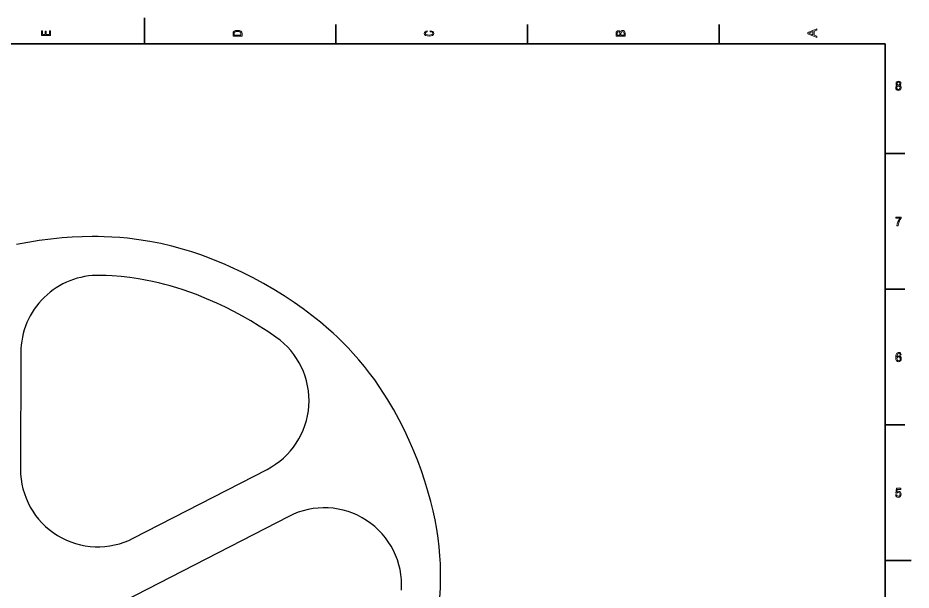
# Model space of a CAD drawing. Extents: x 0 to 594, y 0 to 420.
# Drawn here: x 248 to 594, y 198.4 to 420 of the extents above; entities that cross this region are included whole.
import ezdxf

# ---------------------------------------------------------------- set-up
doc = ezdxf.new("R2010")
doc.units = 0

msp = doc.modelspace()

# ---------------------------------------------------------------- linework, layer by layer
at = {"color": 7, "lineweight": 35, "ltscale": 0.25}
for p, q in [((297, 409.963135), (297, 419.963135)), ((584, 209.96312), (594, 209.96312))]:
    msp.add_line(p, q, dxfattribs=at)
at = {"color": 7, "lineweight": 35, "ltscale": 0.1875}
for p, q in [((371.200012, 409.963135), (371.200012, 417.463135)), ((445.399994, 409.963135), (445.399994, 417.463135)), ((519.599976, 409.963135), (519.599976, 417.463135)), ((584, 367.463135), (591.5, 367.463135)), ((584, 314.963135), (591.5, 314.963135)), ((584, 262.463135), (591.5, 262.463135))]:
    msp.add_line(p, q, dxfattribs=at)
at = {"color": 7, "lineweight": 35}
for p, q in [((584, 409.963135), (10, 409.963135)), ((584, 9.96312), (584, 409.963135))]:
    msp.add_line(p, q, dxfattribs=at)
for p, q in [((249.144836, 290.38855), (248.998718, 245.299957)), ((292.717957, 218.523621), (344.501465, 245.152557)), ((352.927246, 226.995972), (288.922119, 194.082184))]:
    msp.add_line(p, q)
at = {"color": 7, "lineweight": 13}
for points in [[(557.433594, 412.32251), (557.433594, 412.837982), (556.404785, 413.247009), (556.404785, 414.799042), (557.433594, 415.208069), (557.433594, 415.734772), (553.928528, 414.311584), (553.928528, 413.740082)], [(260.633545, 413.085846), (260.633545, 415.003082), (260.2099, 415.003082), (260.2099, 413.486725), (259.02475, 413.486725), (259.02475, 414.837494), (258.606171, 414.837494), (258.606171, 413.486725), (257.55719, 413.486725), (257.55719, 414.968231), (257.133545, 414.968231), (257.133545, 413.085846)], [(331.333557, 413.924713), (331.333557, 412.837799), (334.833557, 412.837799), (334.833557, 413.924713), (334.722595, 414.437592), (334.384705, 414.818726), (333.834991, 415.054016), (333.083557, 415.138702), (332.316986, 415.063416), (332.014404, 414.969299), (331.772308, 414.837555), (331.444519, 414.456421), (331.363831, 414.207031)], [(331.752136, 413.891785), (331.827789, 414.24939), (332.059784, 414.49408), (332.473328, 414.639923), (333.083557, 414.686981), (333.673615, 414.635223), (334.087158, 414.489349), (334.33429, 414.23999), (334.414978, 413.891785), (334.414978, 413.275391), (331.752136, 413.275391)], [(407.732391, 414.594727), (408.156006, 414.512421), (408.458618, 414.376617), (408.645203, 414.187317), (408.705719, 413.965088), (408.61496, 413.697601), (408.342621, 413.487732), (407.898804, 413.347809), (407.283539, 413.302551), (406.673309, 413.347809), (406.224457, 413.483612), (405.952118, 413.693481), (405.856293, 413.965088), (405.906738, 414.162628), (406.047943, 414.33136), (406.274902, 414.463043), (406.587585, 414.553589), (406.587585, 414.944519), (406.108459, 414.821075), (405.745361, 414.607086), (405.518402, 414.31488), (405.437714, 413.965088), (405.563812, 413.52887), (405.916809, 413.195526), (406.496796, 412.981537), (407.283539, 412.907471), (408.070282, 412.981537), (408.650269, 413.195526), (409.008331, 413.52887), (409.129364, 413.965088), (409.033539, 414.347809), (408.766235, 414.656464), (408.327484, 414.874573), (407.732391, 414.989807)], [(481.342346, 414.517639), (481.049835, 414.846985), (480.853149, 414.931702), (480.611084, 414.95993), (480.232819, 414.898743), (479.96051, 414.71524), (479.794067, 414.418823), (479.733551, 414.00473), (479.733551, 412.842529), (483.233551, 412.842529), (483.233551, 414.070618), (483.162933, 414.508209), (482.956177, 414.832886), (482.628357, 415.035217), (482.18457, 415.105804), (481.887024, 415.063446), (481.639893, 414.9505), (481.458344, 414.766998)], [(481.186005, 413.915344), (481.186005, 413.275421), (480.15213, 413.275421), (480.15213, 413.952972), (480.182404, 414.207062), (480.273163, 414.385864), (480.429504, 414.49411), (480.661499, 414.531738), (480.893494, 414.48938), (481.054871, 414.376465), (481.155731, 414.183533)], [(482.814972, 414.01886), (482.814972, 413.275421), (481.609619, 413.275421), (481.609619, 413.976501), (481.644928, 414.272949), (481.750854, 414.48468), (481.932404, 414.611725), (482.194641, 414.654083), (482.472015, 414.611725), (482.663666, 414.49411), (482.779663, 414.296478)], [(555.976074, 413.4263), (554.432861, 414.025848), (555.976074, 414.625366)], [(588.547485, 393.815735), (588.325256, 393.67453), (588.172791, 393.477844), (588.076904, 393.230713), (588.046387, 392.933167), (588.116089, 392.484314), (588.316528, 392.136353), (588.643372, 391.914429), (589.08783, 391.828705), (589.527893, 391.914429), (589.854675, 392.136353), (590.055115, 392.484314), (590.129211, 392.933167), (590.09436, 393.230713), (590.002869, 393.477844), (589.846008, 393.67453), (589.628113, 393.815735), (589.802429, 393.936768), (589.924438, 394.10321), (589.998474, 394.304932), (590.024658, 394.552032), (589.954895, 394.910126), (589.771912, 395.197571), (589.475586, 395.384186), (589.08783, 395.454773), (588.695618, 395.384186), (588.399353, 395.197571), (588.211975, 394.910126), (588.146606, 394.552032), (588.168396, 394.304932), (588.242493, 394.10321)], [(588.560547, 394.511688), (588.595398, 394.733612), (588.700012, 394.90506), (588.865601, 395.010986), (589.08783, 395.051331), (589.305664, 395.010986), (589.471252, 394.90506), (589.575806, 394.733612), (589.615051, 394.511688), (589.575806, 394.28476), (589.471252, 394.108246), (589.305664, 393.992249), (589.08783, 393.95694), (588.865601, 393.997284), (588.700012, 394.108246), (588.595398, 394.28476)], [(588.464722, 392.943268), (588.503906, 393.210541), (588.63031, 393.412262), (588.826355, 393.543396), (589.08783, 393.588776), (589.34491, 393.543396), (589.540955, 393.412262), (589.667358, 393.210541), (589.710938, 392.943268), (589.667358, 392.655792), (589.540955, 392.438934), (589.34491, 392.297729), (589.08783, 392.252319), (588.826355, 392.297729), (588.63031, 392.438934), (588.503906, 392.655792)], [(588.482117, 339.429565), (588.922241, 339.429565), (589.06604, 340.261688), (589.318726, 341.038361), (589.676025, 341.759521), (590.142273, 342.435333), (590.142273, 342.853912), (588.068176, 342.853912), (588.068176, 342.394989), (589.723999, 342.394989), (589.24469, 341.714142), (588.882996, 341.003052), (588.63031, 340.246582)], [(590.133545, 289.486481), (590.050781, 289.894989), (589.85907, 290.197571), (589.562744, 290.389221), (589.179321, 290.454773), (588.922241, 290.419464), (588.700012, 290.323669), (588.503906, 290.167328), (588.338318, 289.945404), (588.207642, 289.66803), (588.111755, 289.330139), (588.050781, 288.931732), (588.033325, 288.48288), (588.103027, 287.766754), (588.316528, 287.247284), (588.660767, 286.934601), (589.131409, 286.828705), (589.554016, 286.919464), (589.876465, 287.156525), (590.085632, 287.529724), (590.159729, 288.003784), (590.085632, 288.48288), (589.885193, 288.851044), (589.575806, 289.083038), (589.192383, 289.163727), (588.778442, 289.062836), (588.469055, 288.775391), (588.534424, 289.330139), (588.673889, 289.728546), (588.88739, 289.965576), (589.183655, 290.046295), (589.40155, 290.00592), (589.567139, 289.900024), (589.676025, 289.723511), (589.732666, 289.486481)], [(589.737061, 287.998718), (589.689148, 287.681), (589.567139, 287.438934), (589.371033, 287.277557), (589.127014, 287.227112), (588.869934, 287.277557), (588.673889, 287.433899), (588.547485, 287.675964), (588.508301, 287.993683), (588.55188, 288.306366), (588.673889, 288.543396), (588.874268, 288.694702), (589.14447, 288.750183), (589.379761, 288.694702), (589.567139, 288.548431), (589.689148, 288.311401)], [(588.007202, 235.342361), (588.103027, 234.928818), (588.316528, 234.606049), (588.63031, 234.404312), (589.031189, 234.328674), (589.471252, 234.419449), (589.815491, 234.666565), (590.033325, 235.059937), (590.11615, 235.564255), (590.042053, 236.033279), (589.832886, 236.401443), (589.506104, 236.638474), (589.083435, 236.724197), (588.756653, 236.663681), (588.503906, 236.497253), (588.625916, 237.440338), (589.950562, 237.440338), (589.950562, 237.853882), (588.333984, 237.853882), (588.09436, 235.997986), (588.442932, 235.997986), (588.695618, 236.235016), (589.018066, 236.32074), (589.296936, 236.265274), (589.510498, 236.103882), (589.645569, 235.856766), (589.693481, 235.539047), (589.645569, 235.221329), (589.506104, 234.974197), (589.292603, 234.817856), (589.018066, 234.76239), (588.78717, 234.797684), (588.608521, 234.913681), (588.477783, 235.095245), (588.412415, 235.342361)]]:
    msp.add_lwpolyline(points, close=True, dxfattribs=at)
for points in [[(411.411438, 195.495728), (411.655396, 199.316254), (411.751526, 202.424316), (411.754944, 205.538239), (411.664612, 208.652527), (411.480408, 211.761749), (411.171631, 215.176147), (410.755188, 218.586853), (410.235291, 221.99115), (409.575195, 225.595642), (408.807861, 229.190247), (407.936951, 232.772003), (406.852478, 236.731598), (405.649292, 240.666809), (404.331482, 244.573486), (402.903137, 248.447632), (401.367798, 252.285309), (399.608215, 256.350555), (397.733459, 260.357269), (395.739624, 264.304474), (393.62207, 268.190613), (392.473816, 270.180511), (391.292358, 272.149048), (389.665161, 274.738464), (387.978027, 277.284851), (386.23053, 279.785217), (384.263916, 282.444824), (382.223511, 285.047028), (380.113037, 287.586639), (377.936401, 290.058929), (375.927063, 292.219971), (373.863464, 294.328308), (371.748352, 296.383148), (370.130554, 297.888641), (368.487, 299.363861), (365.238953, 302.13266), (361.901611, 304.795715), (358.481506, 307.354797), (354.984802, 309.811127), (351.122742, 312.354584), (347.188599, 314.779602), (343.18573, 317.090637), (339.117065, 319.292023), (334.71051, 321.518799), (330.242188, 323.610718), (327.985779, 324.603149), (325.714905, 325.55835), (322.282532, 326.918488), (318.820007, 328.187653), (315.328918, 329.36142), (311.810913, 330.435333), (307.603577, 331.574646), (303.362183, 332.565094), (299.09082, 333.404938), (294.794556, 334.092865), (290.4776, 334.62793), (287.456543, 334.910461), (284.433044, 335.118134), (281.40448, 335.251434), (279.126648, 335.303375), (276.843384, 335.315094), (272.968262, 335.246277), (269.084717, 335.070374), (265.210876, 334.791565), (260.748535, 334.343292), (256.300842, 333.761017), (251.873413, 333.046051), (247.472107, 332.199127)], [(347.981323, 296.414215), (344.784607, 298.583008), (341.524353, 300.66507), (338.202148, 302.664917), (334.972534, 304.499054), (331.696533, 306.253387), (328.379028, 307.924408), (325.024902, 309.508331), (321.108948, 311.225372), (317.152954, 312.814941), (314.602844, 313.761078), (312.038635, 314.649506), (309.540833, 315.453247), (307.030701, 316.198944), (304.989258, 316.75882), (302.939514, 317.278473), (300.194275, 317.907745), (297.437012, 318.463531), (294.669067, 318.945618), (291.325256, 319.428131), (287.963501, 319.805145), (284.587463, 320.076935), (282.204285, 320.205902), (279.815063, 320.284485)]]:
    msp.add_lwpolyline(points)
for centre, start, end in [((279.144653, 290.291351), 88.719602, 179.814374), ((330.782043, 271.831726), 297.213882, 55.021262), ((278.998596, 245.202789), 179.814374, 297.213882), ((366.646667, 200.316803), 356.405475, 117.213887)]:
    msp.add_arc(centre, 30, start, end)

doc.saveas('drawing.dxf')
